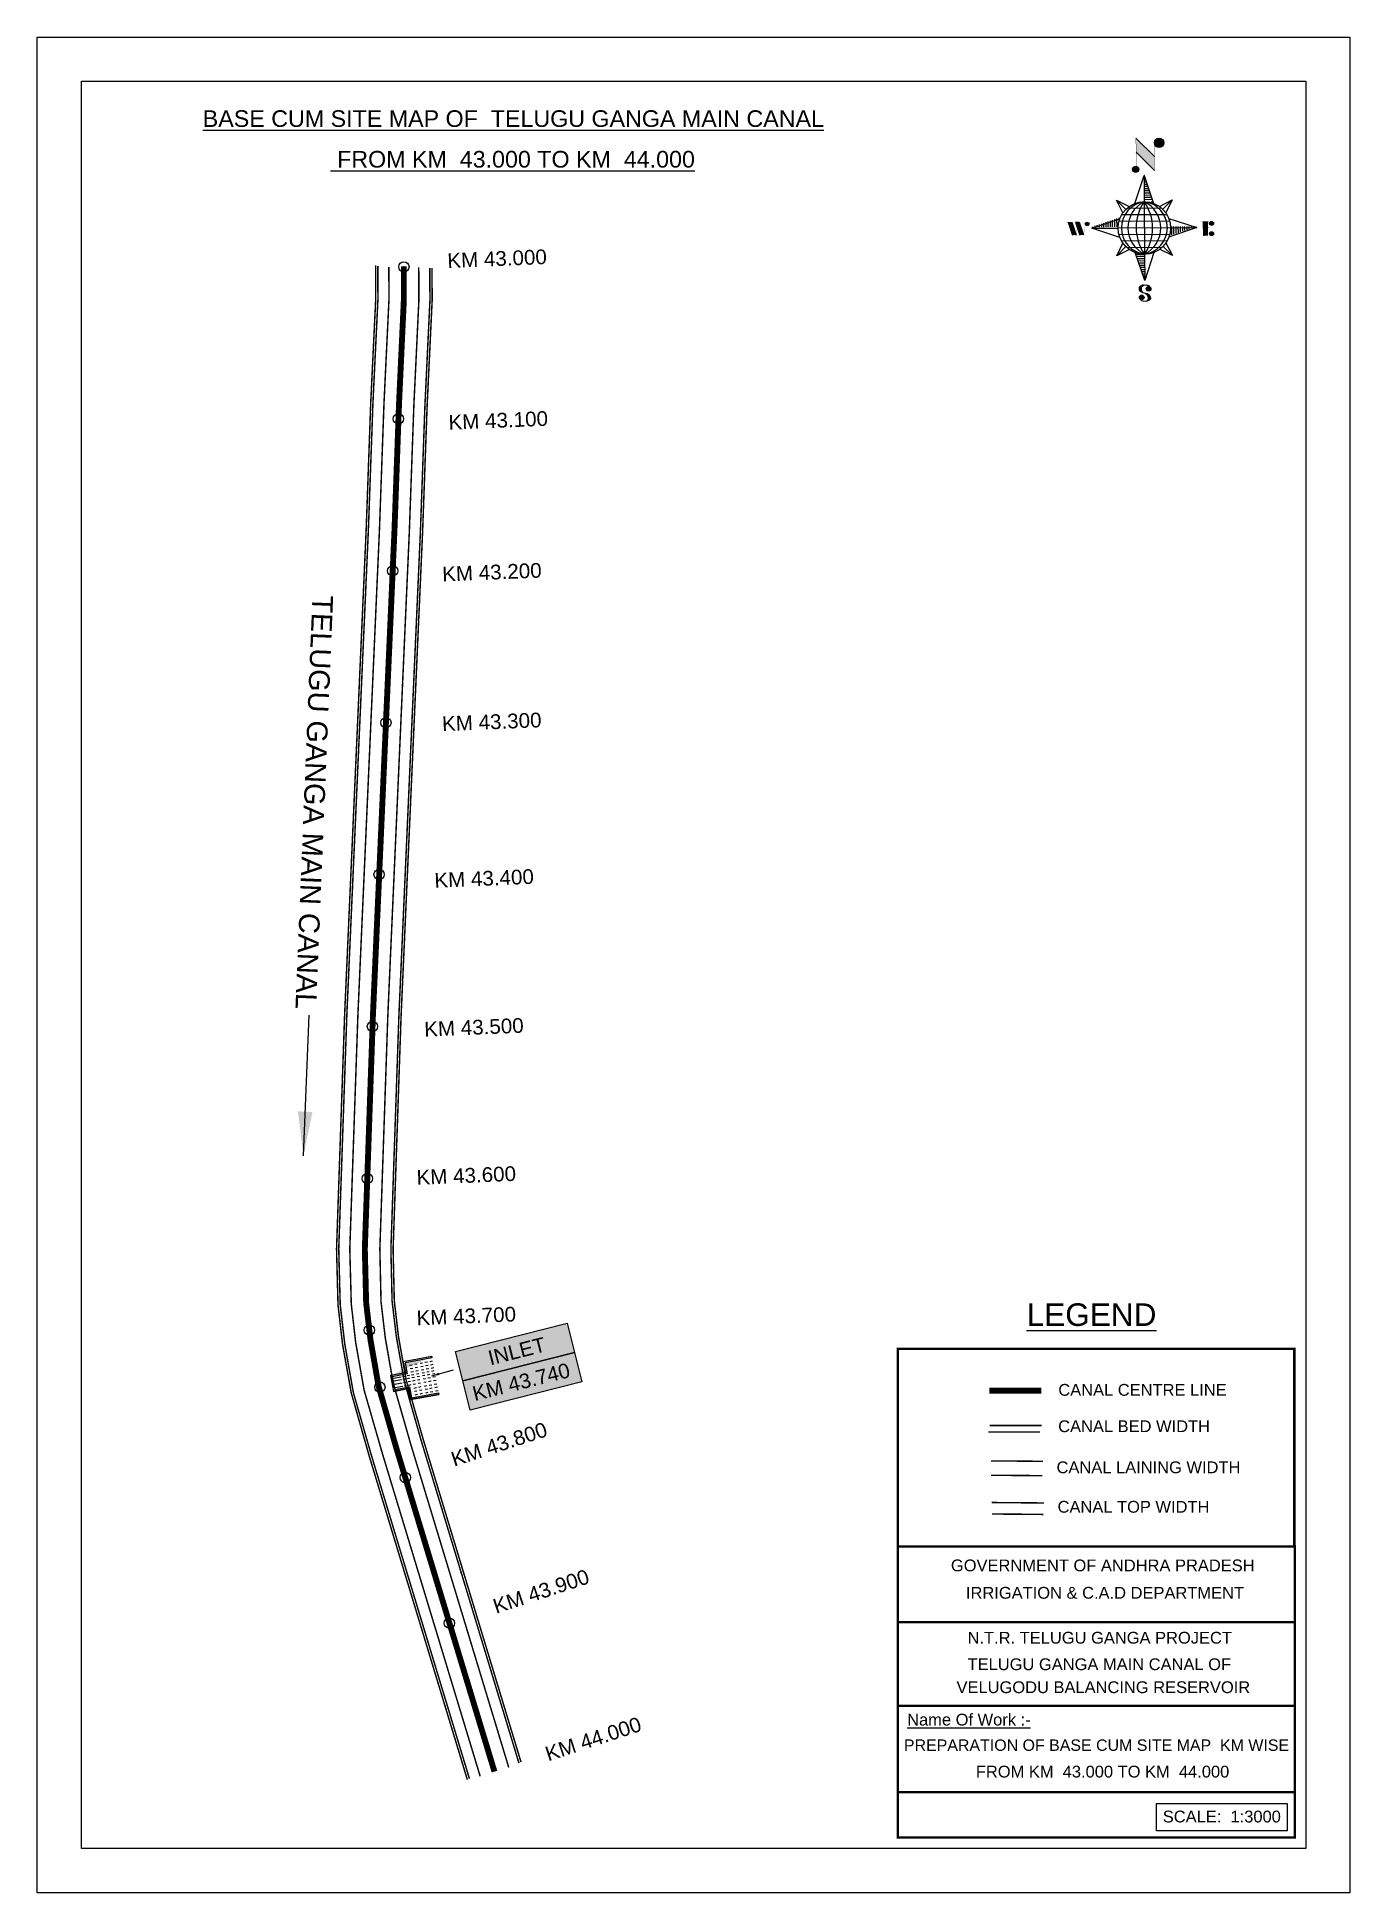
# Model space of a CAD drawing. Header units: inches. Extents: x 255935 to 256826, y 1721600 to 1722860.
import ezdxf

# ---------------------------------------------------------------- set-up
doc = ezdxf.new("R2010")
doc.units = ezdxf.units.IN
doc.header["$MEASUREMENT"] = 0
doc.header["$PDMODE"] = 32
doc.header["$PDSIZE"] = 7
for name, color, linetype in [('AQUADUCT', 1, 'Continuous'), ('bed with', 5, 'Continuous'), ('bord', 1, 'Continuous'), ('canal', 1, 'Continuous'), ('chainage', 7, 'Continuous'), ('FRAME 025', 7, 'Continuous'), ('lining', 4, 'Continuous'), ('Stu coo', 3, 'Continuous'), ('TEXT', 7, 'Continuous'), ('top of bund', 1, 'Continuous'), ('V', 6, 'Continuous'), ('ZSTU', 7, 'Continuous')]:
    doc.layers.add(name, color=color, linetype=linetype)
doc.styles.get("Standard").update_dxf_attribs({"font": 'arial.ttf'})
doc.dimstyles.get("Standard").update_dxf_attribs({"dimtxt": 0.18, "dimasz": 0.18, "dimexe": 0.18, "dimexo": 0.0625, "dimgap": 0.09, "dimtad": 0, "dimtih": 1, "dimtoh": 1, "dimdec": 4, "dimzin": 0, "dimdsep": 46, "dimtxsty": 'Standard', "dimcen": 0.09, "dimadec": 0, "dimazin": 0, "dimtfac": 1, "dimtdec": 4, "dimtofl": 0, "dimtmove": 0, "dimatfit": 3, "dimfxl": 1, "dimtolj": 1, "dimtzin": 0, "dimarcsym": 0})
pattern_1 = [(267.297113149, (-8720374.938, 50637915.138), (10.5367255337, -0.497431438), [])]
pattern_2 = [(357.297113149, (-8720374.938, 50637915.138), (0.497431438, 10.5367255337), [])]

# ---------------------------------------------------------------- blocks, each defined once
blk = doc.blocks.new('RGRGFG')
at = {"layer": 'V'}
h = blk.add_hatch(color=4, dxfattribs=at)
h.paths.add_polyline_path([(245045.3, 1724876.5), (245045.3, 1724857.9), (245052.9, 1724857.9), (245052.9, 1724847.7), (245061.8, 1724847.7), (245061.8, 1724857.9), (245069.4, 1724857.9), (245069.4, 1724876.5), (245070.4, 1724876.5), (245070.4, 1724856.9), (245062.8, 1724856.9), (245062.8, 1724846.7), (245051.9, 1724846.7), (245051.9, 1724856.9), (245044.3, 1724856.9), (245044.3, 1724876.5)])
h.paths.add_polyline_path([(245070.4, 1724876.5), (245070.4, 1724856.9)], flags=17)
h.paths.add_polyline_path([(245062.8, 1724856.9), (245062.8, 1724846.7)], flags=17)
h.paths.add_polyline_path([(245062.8, 1724856.9), (245070.4, 1724856.9)], flags=17)
edge = h.paths.add_edge_path(flags=17)
edge.add_line((245051.9, 1724846.7), (245062.8, 1724846.7))
edge.add_line((245051.9, 1724846.7), (245062.8, 1724846.7))
edge = h.paths.add_edge_path(flags=17)
edge.add_line((245044.3, 1724876.5), (245044.3, 1724856.9))
edge.add_line((245044.3, 1724856.9), (245051.9, 1724856.9))
edge.add_line((245051.9, 1724856.9), (245051.9, 1724846.7))
at = {"layer": 'V', "color": 4}
for points in [[(245044.3, 1724876.5), (245044.3, 1724856.9), (245051.9, 1724856.9), (245051.9, 1724846.7)], [(245044.3, 1724876.5), (245044.3, 1724856.9), (245051.9, 1724856.9), (245051.9, 1724846.7), (245062.8, 1724846.7), (245062.8, 1724856.9), (245070.4, 1724856.9), (245070.4, 1724876.5)], [(245044.3, 1724876.5), (245045.3, 1724876.5)], [(245045.3, 1724876.5), (245045.3, 1724857.9), (245052.9, 1724857.9), (245052.9, 1724847.7), (245061.8, 1724847.7), (245061.8, 1724857.9), (245069.4, 1724857.9), (245069.4, 1724876.5)], [(245047.3, 1724874.8), (245047.3, 1724876.5)], [(245047.3, 1724871.3), (245047.3, 1724873)], [(245047.3, 1724868), (245047.3, 1724869.6)], [(245047.3, 1724864.2), (245047.3, 1724865.8)], [(245049.6, 1724874.8), (245049.6, 1724876.5)], [(245049.6, 1724871.3), (245049.6, 1724873)], [(245049.6, 1724868), (245049.6, 1724869.6)], [(245049.6, 1724864.2), (245049.6, 1724865.8)], [(245051.9, 1724846.7), (245062.8, 1724846.7), (245062.8, 1724856.9), (245070.4, 1724856.9), (245070.4, 1724876.5)], [(245051.9, 1724874.8), (245051.9, 1724876.5)], [(245051.9, 1724871.3), (245051.9, 1724873)], [(245051.9, 1724868), (245051.9, 1724869.6)], [(245051.9, 1724864.2), (245051.9, 1724865.8)], [(245054, 1724874.8), (245054, 1724876.5)], [(245054, 1724871.3), (245054, 1724873)], [(245054, 1724868), (245054, 1724869.6)], [(245054, 1724864.2), (245054, 1724865.8)], [(245055.9, 1724874.8), (245055.9, 1724876.5)], [(245055.9, 1724871.3), (245055.9, 1724873)], [(245055.9, 1724868), (245055.9, 1724869.6)], [(245055.9, 1724864.2), (245055.9, 1724865.8)], [(245058.1, 1724874.8), (245058.1, 1724876.5)], [(245058.1, 1724871.3), (245058.1, 1724873)], [(245058.1, 1724868), (245058.1, 1724869.6)], [(245058.1, 1724864.2), (245058.1, 1724865.8)], [(245060.5, 1724874.8), (245060.5, 1724876.5)], [(245060.5, 1724871.3), (245060.5, 1724873)], [(245060.5, 1724868), (245060.5, 1724869.6)], [(245060.5, 1724864.2), (245060.5, 1724865.8)], [(245070.4, 1724876.5), (245070.4, 1724856.9), (245062.8, 1724856.9), (245062.8, 1724846.7)], [(245070.4, 1724876.5), (245070.4, 1724856.9), (245062.8, 1724856.9), (245062.8, 1724846.7)], [(245063.1, 1724874.8), (245063.1, 1724876.5)], [(245063.1, 1724871.3), (245063.1, 1724873)], [(245063.1, 1724868), (245063.1, 1724869.6)], [(245063.1, 1724864.2), (245063.1, 1724865.8)], [(245065.3, 1724874.8), (245065.3, 1724876.5)], [(245065.3, 1724871.3), (245065.3, 1724873)], [(245065.3, 1724868), (245065.3, 1724869.6)], [(245065.3, 1724864.2), (245065.3, 1724865.8)], [(245067.7, 1724874.8), (245067.7, 1724876.5)], [(245067.7, 1724871.3), (245067.7, 1724873)], [(245067.7, 1724868), (245067.7, 1724869.6)], [(245067.7, 1724864.2), (245067.7, 1724865.8)], [(245069.4, 1724876.5), (245070.4, 1724876.5)], [(245047.3, 1724860.7), (245047.3, 1724862.4)], [(245049.6, 1724860.7), (245049.6, 1724862.4)], [(245051.9, 1724860.7), (245051.9, 1724862.4)], [(245054, 1724860.7), (245054, 1724862.4)], [(245054, 1724857.7), (245054, 1724859.3)], [(245054, 1724854.5), (245054, 1724856.1)], [(245054, 1724848.3), (245054, 1724853.5)], [(245055.9, 1724860.7), (245055.9, 1724862.4)], [(245055.9, 1724857.7), (245055.9, 1724859.3)], [(245055.9, 1724854.5), (245055.9, 1724856.1)], [(245055.9, 1724848.3), (245055.9, 1724853.5)], [(245058.1, 1724860.7), (245058.1, 1724862.4)], [(245058.1, 1724857.7), (245058.1, 1724859.3)], [(245058.1, 1724854.5), (245058.1, 1724856.1)], [(245058.1, 1724848.3), (245058.1, 1724853.5)], [(245060.5, 1724860.7), (245060.5, 1724862.4)], [(245060.5, 1724857.7), (245060.5, 1724859.3)], [(245060.5, 1724854.5), (245060.5, 1724856.1)], [(245060.5, 1724848.3), (245060.5, 1724853.5)], [(245063.1, 1724860.7), (245063.1, 1724862.4)], [(245065.3, 1724860.7), (245065.3, 1724862.4)], [(245067.7, 1724860.7), (245067.7, 1724862.4)]]:
    blk.add_lwpolyline(points, dxfattribs=at)
blk = doc.blocks.new('*X3')
at = {"color": 0, "linetype": 'Continuous'}
for p, q in [((6321.6, 240.5), (6322.3, 241.2)), ((6321.6, 240.3), (6322.3, 241)), ((6321.6, 240.1), (6322.3, 240.8)), ((6321.6, 239.9), (6322.4, 240.7)), ((6321.6, 239.8), (6322.4, 240.6)), ((6321.6, 239.6), (6322.5, 240.5)), ((6321.6, 239.4), (6322.5, 240.3)), ((6321.6, 239.2), (6322.6, 240.2)), ((6321.7, 239.1), (6322.6, 240.1)), ((6321.8, 240.8), (6322.4, 241.4)), ((6321.8, 239), (6322.7, 240)), ((6321.8, 239), (6322.8, 239.9)), ((6321.9, 238.9), (6322.9, 239.8)), ((6322, 238.8), (6323, 239.7)), ((6322.1, 241.3), (6322.4, 241.6)), ((6322.1, 238.7), (6323.1, 239.6)), ((6322.2, 238.6), (6323.1, 239.6)), ((6322.3, 238.5), (6323.2, 239.5)), ((6322.4, 238.5), (6323.3, 239.4)), ((6322.5, 238.4), (6323.4, 239.3)), ((6322.7, 238.4), (6323.6, 239.3)), ((6322.8, 238.3), (6323.7, 239.2)), ((6322.9, 238.3), (6323.8, 239.1)), ((6323.1, 238.2), (6323.9, 239.1)), ((6323.2, 238.2), (6324, 239)), ((6323.3, 238.2), (6324.2, 239)), ((6323.5, 238.1), (6324.3, 238.9)), ((6323.7, 238.1), (6324.4, 238.9)), ((6323.8, 238.1), (6324.6, 238.8)), ((6324.1, 238.2), (6324.7, 238.8)), ((6324.3, 238.3), (6324.9, 238.8)), ((6324.6, 238.3), (6325.1, 238.8)), ((6324.8, 238.4), (6325.2, 238.8)), ((6325.1, 238.5), (6325.4, 238.8)), ((6325.4, 238.6), (6325.6, 238.8))]:
    blk.add_line(p, q, dxfattribs=at)
blk = doc.blocks.new('*X2')
at = {"color": 0, "linetype": 'Continuous'}
for p, q in [((6324.4, 240.3), (6324.5, 240.4)), ((6324.6, 240.3), (6324.8, 240.5)), ((6324.7, 240.2), (6325, 240.5)), ((6324.8, 240.2), (6325.2, 240.6)), ((6325, 240.1), (6325.5, 240.6)), ((6325.1, 240.1), (6325.6, 240.6)), ((6325.2, 240), (6325.8, 240.6)), ((6325.3, 240), (6326, 240.6)), ((6325.4, 239.9), (6326.1, 240.6)), ((6325.5, 239.8), (6326.2, 240.5)), ((6325.6, 239.8), (6326.3, 240.5)), ((6325.7, 239.7), (6326.5, 240.4)), ((6325.9, 239.6), (6326.6, 240.3)), ((6326, 239.5), (6326.7, 240.3)), ((6326, 239.4), (6326.8, 240.2)), ((6326.1, 239.3), (6327, 240.2)), ((6326.2, 239.3), (6327.1, 240.1)), ((6326.3, 239.2), (6327.1, 240)), ((6326.4, 239.1), (6327.2, 239.9)), ((6326.5, 239), (6327.3, 239.8)), ((6326.5, 238.9), (6327.4, 239.7)), ((6326.6, 238.8), (6327.5, 239.6)), ((6326.7, 238.7), (6327.5, 239.5)), ((6326.8, 238.6), (6327.6, 239.4)), ((6326.8, 238.5), (6327.7, 239.3)), ((6326.8, 236.5), (6327.4, 237)), ((6326.9, 238.3), (6327.8, 239.2)), ((6326.9, 238.2), (6327.9, 239.1)), ((6326.9, 236.8), (6327.6, 237.4)), ((6327, 238.1), (6327.8, 239)), ((6327, 237.9), (6327.8, 238.8)), ((6327, 237.8), (6327.8, 238.6)), ((6327, 237.6), (6327.8, 238.4)), ((6327, 237.4), (6327.8, 238.2)), ((6327, 237.3), (6327.8, 238)), ((6327, 237.1), (6327.8, 237.9))]:
    blk.add_line(p, q, dxfattribs=at)
blk = doc.blocks.new('H')
at = {"layer": 'bord', "extrusion": (0.000427885, 0.004792, 0.999988)}
h = blk.add_hatch(dxfattribs=at)
h.set_pattern_fill('LINE', color=8, scale=84.387686, angle=-2.70289, style=0)
h.set_pattern_definition(pattern_2)
h.paths.add_polyline_path([(-492.5, 785.6, -0.090992), (-448, 775.2), (-486.5, 912)])
h = blk.add_hatch(dxfattribs=at)
h.set_pattern_fill('LINE', color=8, scale=84.387686, angle=-92.70289, style=0)
h.set_pattern_definition(pattern_1)
h.paths.add_polyline_path([(-624.9, 665.1, -0.090992), (-614.5, 709.6), (-751.3, 671.1)])
h = blk.add_hatch(dxfattribs=at)
h.set_pattern_fill('LINE', color=8, scale=84.387686, angle=-92.70289, style=0)
h.set_pattern_definition(pattern_1)
h.paths.add_polyline_path([(-245.6, 647.2), (-372, 653.2, -0.090992), (-382.4, 608.7)])
h = blk.add_hatch(dxfattribs=at)
h.set_pattern_fill('LINE', color=8, scale=84.387686, angle=-2.70289, style=0)
h.set_pattern_definition(pattern_2)
h.paths.add_polyline_path([(-504.4, 532.7, -0.090992), (-548.9, 543.1), (-510.4, 406.3)])
for p, q in [((-516.2, 1087.1, -1217.1), (-431.5, 994, -1216.7)), ((-519.4, 1020.4, -1216.8), (-434.7, 927.3, -1216.4)), ((-538.3, 773.7, -1215.6), (-487, 906.2, -1216.3)), ((-487, 906.2, -1216.3), (-493, 779.8, -1215.7)), ((-487, 906.2, -1216.3), (-448.5, 769.4, -1215.7)), ((-626.7, 793.8, -1215.7), (-566.8, 760.2, -1215.6)), ((-626.7, 793.8, -1215.7), (-584.1, 747, -1215.5)), ((-598.9, 731, -1215.4), (-626.7, 793.8, -1215.7)), ((-421.3, 753.3, -1215.6), (-358.5, 781.1, -1215.7)), ((-358.5, 781.1, -1215.7), (-405.3, 738.5, -1215.5)), ((-358.5, 781.1, -1215.7), (-392.1, 721.2, -1215.4)), ((-864.7, 700.9, -1215.1), (-846.9, 637.7, -1214.9)), ((-846.9, 700.1, -1215.1), (-829.1, 636.9, -1214.9)), ((-829.1, 699.2, -1215.2), (-811.3, 636, -1214.9)), ((-829.1, 699.2, -1215.2), (-811.3, 698.4, -1215.2)), ((-811.3, 698.4, -1215.2), (-793.5, 635.2, -1214.9)), ((-751.8, 665.3, -1215), (-615, 703.8, -1215.3)), ((-751.8, 665.3, -1215), (-625.4, 659.3, -1215)), ((-619.3, 614, -1214.8), (-751.8, 665.3, -1215)), ((-246.1, 641.4, -1215.1), (-382.9, 602.9, -1214.9)), ((-378.6, 692.6, -1215.3), (-246.1, 641.4, -1215.1)), ((-372.5, 647.4, -1215.1), (-246.1, 641.4, -1215.1)), ((-213.5, 669.3, -1215.3), (-216.7, 600.8, -1214.9)), ((-197.2, 599.9, -1214.9), (-193.9, 668.4, -1215.3)), ((-639.4, 525.6, -1214.4), (-605.8, 585.5, -1214.7)), ((-639.4, 525.6, -1214.4), (-592.6, 568.1, -1214.6)), ((-576.6, 553.3, -1214.6), (-639.4, 525.6, -1214.4)), ((-510.9, 400.5, -1213.9), (-549.4, 537.2, -1214.5)), ((-371.2, 512.9, -1214.5), (-431.1, 546.5, -1214.6)), ((-371.2, 512.9, -1214.5), (-413.8, 559.7, -1214.7)), ((-399, 575.7, -1214.7), (-371.2, 512.9, -1214.5)), ((-459.6, 533, -1214.5), (-510.9, 400.5, -1213.9)), ((-504.9, 526.9, -1214.5), (-510.9, 400.5, -1213.9))]:
    blk.add_line(p, q, dxfattribs=at)
at = {"layer": 'bord', "color": 8, "linetype": 'ByBlock', "extrusion": (0.000427885, 0.004792, 0.999988)}
for p, q in [((-386.5, 711.4, -1215.4), (-605.5, 721.7, -1215.4)), ((-410.8, 744.2, -1215.5), (-578.1, 752.1, -1215.5)), ((-493, 779.8, -1215.7), (-504.9, 526.9, -1214.5)), ((-372.5, 647.4, -1215.1), (-625.4, 659.3, -1215)), ((-378, 615.9, -1214.9), (-622.9, 627.5, -1214.9)), ((-375, 679.2, -1215.3), (-619.9, 690.7, -1215.2)), ((-392.4, 584.9, -1214.8), (-611.4, 595.3, -1214.7)), ((-419.8, 554.6, -1214.6), (-587.1, 562.5, -1214.6))]:
    blk.add_line(p, q, dxfattribs=at)
at = {"layer": 'bord', "extrusion": (0.000427885, 0.004792, 0.999988), "elevation": -1212.1}
for points, const_width in [([(-522, 959.6), (-515.7, 1092.9)], 1.61), ([(-434.2, 933.1), (-427.9, 1066.5)], 1.61), ([(-870.1, 707), (-846.4, 705.9)], 0.642), ([(-828.6, 642.7), (-855.2, 643.9)], 0.642), ([(-828.6, 642.7), (-821, 678)], 0.642), ([(-810.8, 641.8), (-784.1, 640.6)], 0.642), ([(-793, 641), (-781.6, 693.9)], 0.642), ([(-222.7, 675.6), (-173.8, 673.3)], 0.706), ([(-194.8, 644.8), (-185, 644.4)], 0.706), ([(-177.1, 604.8), (-226, 607.1)], 0.706)]:
    blk.add_lwpolyline(points, dxfattribs=dict(at, const_width=const_width))
for points, const_width in [([(-413.7, 1073.1, 1), (-397.6, 1057.7, 1)], 22.3), ([(-530.3, 949.5, 1), (-519.6, 939.3, 1)], 14.8), ([(-775.9, 696.6, 1), (-769.5, 690.4, 1)], 8.9), ([(-177.8, 666.9, 1), (-170.8, 660.1, 1)], 9.79), ([(-180.1, 618, 1), (-173.1, 611.2, 1)], 9.79), ([(-489.8, 361.7, 1), (-498.1, 369.1, 1)], 11.1), ([(-525.2, 321.6, 1), (-533.4, 328.9, 1)], 11.1)]:
    blk.add_lwpolyline(points, format="xyb", close=True, dxfattribs=dict(at, const_width=const_width))
for points in [[(-537, 317.4), (-530.7, 310.5), (-519.8, 306.8), (-504.9, 306.9), (-493.9, 310), (-486.3, 317.7), (-486.5, 325.8), (-490.6, 333.3), (-493.5, 336.2), (-502.8, 340.9), (-522.5, 347.3), (-530.4, 351.6), (-533.7, 354.6), (-537.4, 362.6), (-537, 373.4), (-530, 380.7), (-520, 384.1), (-503.5, 384.2), (-492.5, 379.9), (-487.1, 373.3)], [(-522.5, 347.6), (-526.2, 353.8), (-527.8, 360.6), (-527.9, 370.6), (-525.9, 375.5), (-521.3, 381.2), (-514.5, 384.4)], [(-504.9, 306.9), (-499, 312.4), (-497, 319.4), (-497.5, 326.5), (-501.2, 335.4), (-509.2, 343.2)]]:
    blk.add_lwpolyline(points, dxfattribs=at)
at = {"layer": 'bord', "extrusion": (0.000427885, 0.004792, 0.999988)}
for centre, radius in [((-405.6, 1065.4, -1212.1), 22.3), ((-525, 944.4, -1212.1), 14.8), ((-498.4, 659.1, -1212.1), 126.6), ((-772.7, 693.5, -1212.1), 8.9), ((-174.3, 663.5, -1212.1), 9.79), ((-176.6, 614.6, -1212.1), 9.79), ((-494, 365.4, -1212.1), 11.1), ((-529.3, 325.2, -1212.1), 11.1)]:
    blk.add_circle(centre, radius, dxfattribs=at)
at = {"layer": 'bord', "color": 8, "linetype": 'ByBlock', "extrusion": (0.000427885, 0.004792, 0.999988)}
for centre, radius, start, end in [((-481.5, 658.3, -1212.1), 127.7, 94.92536, 259.66906), ((-436.8, 656.2, -1212.1), 140.8, 113.28644, 241.30798), ((-315.9, 650.5, -1212.1), 222.3, 142.58916, 212.00526), ((-560.1, 662.1, -1212.1), 140.8, 293.28644, 61.30798), ((-681, 667.8, -1212.1), 222.3, 322.58916, 32.00526), ((-515.4, 659.9, -1212.1), 127.7, 274.92536, 79.66906)]:
    blk.add_arc(centre, radius, start, end, dxfattribs=at)
at = {"layer": 'bord', "extrusion": (0.000427885, 0.004792, 0.999988)}
for points in [[(-515.7, 1092.9, -1212.1), (-431, 999.8, -1212.1), (-518.9, 1026.2, -1212.1), (-434.2, 933.1, -1212.1)], [(-864.1, 706.7, -1212.1), (-846.4, 705.9, -1212.1), (-846.3, 643.5, -1212.1), (-828.6, 642.7, -1212.1)], [(-828.6, 705, -1212.1), (-810.8, 704.2, -1212.1), (-810.8, 641.8, -1212.1), (-793, 641, -1212.1)], [(-193.4, 674.2, -1212.1), (-196.6, 605.7, -1212.1), (-213, 675.1, -1212.1), (-216.2, 606.7, -1212.1)]]:
    blk.add_solid(points, dxfattribs=at)
at = {"layer": 'bord', "extrusion": (0.000427885, 0.004792, 0.999988), "xscale": 7.977342409717546, "yscale": 7.977342408231451, "zscale": 7.977342408476333, "rotation": 138.0840426661453}
for name, p in [('*X2', (38300.5, -31929.4, -1212.1)), ('*X3', (38314.4, -31950.9, -1212.1))]:
    blk.add_blockref(name, p, dxfattribs=at)

msp = doc.modelspace()

# ---------------------------------------------------------------- hatches: boundary and pattern name
at = {"layer": 'ZSTU'}
h = msp.add_hatch(color=135, dxfattribs=at)
h.set_gradient(color1=(141, 177, 78), color2=(107, 135, 59), one_color=1, tint=0.38, name='CYLINDER')
h.paths.add_polyline_path([(256219.2, 1721967.9), (256224.2, 1721948), (256300.1, 1721967.2), (256295.1, 1721987.1)])
h.paths.add_polyline_path([(256241.1, 1721955.4), (256284.3, 1721966.4), (256280.7, 1721980.9), (256237.4, 1721970)], flags=24)
h = msp.add_hatch(color=252, dxfattribs=at)
h.set_gradient(color1=(167, 88, 159), color2=(127, 67, 121), one_color=1, tint=0.38, name='CYLINDER')
h.paths.add_polyline_path([(256305.1, 1721947.4), (256300.1, 1721967.2), (256224.2, 1721948), (256229.2, 1721928.2)])
h.paths.add_polyline_path([(256230.5, 1721930.9), (256300.9, 1721948.7), (256297.2, 1721963.6), (256226.7, 1721945.8)], flags=24)

# ---------------------------------------------------------------- linework, layer by layer
at = {"linetype": 'ByBlock'}
for points in [[(255935.3, 1721600.4), (255935.3, 1722860.4), (256826.3, 1722860.4), (256826.3, 1721600.4)], [(256796.3, 1722830.4), (256796.3, 1721630.4), (255965.3, 1721630.4), (255965.3, 1722830.4)]]:
    msp.add_lwpolyline(points, close=True, dxfattribs=at)
for p in [(256184.2, 1722704.3), (256180.5, 1722601.2), (256176.6, 1722498), (256172, 1722394.9), (256167.4, 1722291.8), (256162.9, 1722188.6), (256159.4, 1722085.4), (256160.8, 1721982.4), (256185.2, 1721882.3), (256215.1, 1721783.5)]:
    msp.add_point(p)
at = {"color": 2}
msp.add_point((256167.9, 1721943.8), dxfattribs=at)
at = {"layer": 'bed with', "const_width": 1}
for points in [[(256174, 1722704.3), (256174.1, 1722682.3), (256170.7, 1722611.5), (256167.6, 1722525.1), (256153, 1722196.4), (256147.5, 1722037.6), (256148.5, 1722000.2), (256151.5, 1721974), (256157.2, 1721941.8), (256169.4, 1721899.4), (256236, 1721679.5)], [(256194.3, 1722704), (256194.4, 1722681.8), (256191, 1722610.7), (256187.9, 1722524.3), (256173.3, 1722195.6), (256167.9, 1722037.5), (256168.7, 1722001.7), (256171.6, 1721977), (256177, 1721946.4), (256188.8, 1721905.2), (256255.4, 1721685.5)], [(256617, 1721917.7), (256613.9, 1721917.7), (256581.7, 1721917.7)], [(256615.9, 1721913.3), (256613.8, 1721913.3), (256581, 1721913.3), (256580.8, 1721913.3)]]:
    msp.add_lwpolyline(points, dxfattribs=at)
at = {"layer": 'canal', "color": 6, "const_width": 4}
for points in [[(256616.8, 1721941.3), (256614.2, 1721941.3), (256581.6, 1721941.3)], [(256581.6, 1721941.3), (256616.8, 1721941.3)]]:
    msp.add_lwpolyline(points, dxfattribs=at)
at = {"layer": 'FRAME 025', "lineweight": -3, "const_width": 1.64}
for points in [[(256519.5, 1721969.8), (256788.6, 1721969.8), (256788.6, 1721835.5), (256519.5, 1721835.5)], [(256519.5, 1721835.5), (256789, 1721835.5), (256789, 1721638), (256519.5, 1721638)]]:
    msp.add_lwpolyline(points, close=True, dxfattribs=at)
for points in [[(256519.5, 1721784.2), (256789, 1721784.2)], [(256519.5, 1721727.4), (256789, 1721727.4)], [(256519.5, 1721668.7), (256789, 1721668.7)]]:
    msp.add_lwpolyline(points, dxfattribs=at)
at = {"layer": 'lining', "const_width": 1}
for points in [[(256166.5, 1722705), (256166.6, 1722682.4), (256163.2, 1722611.8), (256160.1, 1722525.4), (256145.5, 1722196.7), (256140, 1722037.6), (256141, 1721999.7), (256144.1, 1721972.9), (256149.9, 1721940.1), (256162.2, 1721897.3), (256228.7, 1721677.9)], [(256201.8, 1722703.6), (256201.9, 1722681.7), (256198.5, 1722610.4), (256195.4, 1722524), (256180.8, 1722195.3), (256175.4, 1722037.4), (256176.2, 1722002.2), (256179.1, 1721978), (256184.4, 1721948.1), (256196, 1721907.3), (256262.3, 1721688.5)], [(256582.7, 1721893.6), (256607.4, 1721893.5), (256618.1, 1721893.3)], [(256582.7, 1721883.9), (256609.5, 1721883.7), (256617.6, 1721883.6)]]:
    msp.add_lwpolyline(points, dxfattribs=at)
at = {"layer": 'top of bund', "const_width": 1}
for points in [[(256165, 1722705.3), (256165.1, 1722682.5), (256161.7, 1722611.9), (256158.6, 1722525.5), (256144, 1722196.8), (256138.5, 1722037.6), (256139.5, 1721999.6), (256142.6, 1721972.7), (256148.5, 1721939.8), (256160.7, 1721896.9), (256227.3, 1721677.2)], [(256203.3, 1722703.7), (256203.4, 1722681.6), (256200, 1722610.3), (256196.9, 1722524), (256182.3, 1722195.3), (256176.9, 1722037.4), (256177.7, 1722002.3), (256180.5, 1721978.3), (256185.8, 1721948.4), (256197.5, 1721907.7), (256263.7, 1721689.2)], [(256583.2, 1721865.4), (256607.8, 1721865.2), (256618.7, 1721865.1)], [(256618.2, 1721857.3), (256610.3, 1721857.4), (256583.4, 1721857.6)]]:
    msp.add_lwpolyline(points, dxfattribs=at)
at = {"layer": 'V', "color": 6, "const_width": 4}
msp.add_lwpolyline([(256184.2, 1722704.8), (256184.2, 1722682.1), (256180.9, 1722611.1), (256177.8, 1722524.7), (256163.2, 1722196), (256157.7, 1722037.5), (256158.6, 1722001), (256161.6, 1721975.5), (256167.1, 1721944.1), (256179.1, 1721902.3), (256245.7, 1721682.7)], dxfattribs=at)
at = {"layer": 'V', "color": 0}
msp.add_lwpolyline([(256695, 1721661.1), (256783.7, 1721661.1), (256783.7, 1721642.4), (256695, 1721642.4)], close=True, dxfattribs=at)
at = {"layer": 'ZSTU', "color": 135}
msp.add_lwpolyline([(256219.2, 1721967.9), (256295.1, 1721987.1), (256300.1, 1721967.2), (256224.2, 1721948)], close=True, dxfattribs=at)
at = {"layer": 'ZSTU', "color": 252}
msp.add_lwpolyline([(256224.2, 1721948), (256300.1, 1721967.2), (256305.1, 1721947.4), (256229.2, 1721928.2)], close=True, dxfattribs=at)

# ---------------------------------------------------------------- block references
at = {"layer": 'AQUADUCT', "color": 1, "xscale": 0.1408039184319789, "yscale": 0.1408039187081158, "zscale": 0.1408039184379445, "rotation": 3.078330572322649}
msp.add_blockref('H', (256761.9, 1722642.7, 170.9), dxfattribs=at)
at = {"layer": 'V', "color": 4, "rotation": 280.5072892605008}
msp.add_blockref('RGRGFG', (-1484436.6, 1648350.3), dxfattribs=at)

# ---------------------------------------------------------------- texts
at = {"layer": 'chainage', "color": 0}
for s, rotation, p in [('KM 43.000', 2.3208, (256213.9, 1722703.6)), ('KM 43.100', 2.3208, (256214.7, 1722593.8)), ('KM 43.200', 2.3208, (256210.4, 1722490.7)), ('KM 43.300', 2.3208, (256210.3, 1722389.1)), ('KM 43.400', 2.3208, (256205.1, 1722282.8)), ('KM 43.500', 2.3208, (256198.2, 1722181.7)), ('KM 43.600', 2.3208, (256193, 1722081.1)), ('KM 43.700', 2.3208, (256193, 1721985.7)), ('KM 43.800', 18.1818, (256218.3, 1721889.7)), ('KM 43.900', 18.1818, (256246.8, 1721789.8)), ('KM 44.000', 18.1818, (256282.2, 1721689.6))]:
    msp.add_text(s, height=10, rotation=rotation, dxfattribs=at).set_placement(p)
at = {"layer": 'chainage', "color": 1}
msp.add_text('TELUGU GANGA MAIN CANAL', height=14.042, rotation=267.6311, dxfattribs=at).set_placement((256122.2, 1722481.6))
at = {"layer": 'chainage', "color": 0}
for s, height, p in [('%%ULEGEND', 15.34, (256606.9, 1721985.3)), ('CANAL CENTRE LINE', 8, (256628.4, 1721937.9)), ('CANAL BED WIDTH', 8, (256628.3, 1721913.2)), ('CANAL LAINING WIDTH', 8, (256627.2, 1721885.3)), ('CANAL TOP WIDTH', 8, (256627.9, 1721858.5)), ('GOVERNMENT OF ANDHRA PRADESH ', 8, (256555.5, 1721818.7)), ('IRRIGATION & C.A.D DEPARTMENT', 8, (256565.7, 1721800.1)), ('N.T.R. TELUGU GANGA PROJECT', 8, (256566.8, 1721769.6)), ('TELUGU GANGA MAIN CANAL OF', 8, (256566.8, 1721751.6)), (' VELUGODU BALANCING RESERVOIR', 8, (256556.2, 1721736)), ('%%UName Of Work :-', 8, (256525.8, 1721714)), ('PREPARATION OF BASE CUM SITE MAP  KM WISE', 7.743, (256523.6, 1721696.8)), (' FROM KM  43.000 TO KM  44.000', 8, (256569.3, 1721678.7)), ('SCALE:  1:3000', 8, (256699.3, 1721648.2))]:
    msp.add_text(s, height=height, dxfattribs=at).set_placement(p)
at = {"layer": 'Stu coo', "color": 0}
for s, p in [('INLET', (256242.9, 1721958.5)), ('KM 43.740', (256232.3, 1721934.2))]:
    msp.add_text(s, height=10, rotation=14.1818, dxfattribs=at).set_placement(p)
at = {"layer": 'TEXT', "color": 0}
for s, p in [('%%UBASE CUM SITE MAP OF  TELUGU GANGA MAIN CANAL', (256047.7, 1722799.4)), ('%%U FROM KM  43.000 TO KM  44.000', (256134.5, 1722771.8))]:
    msp.add_text(s, height=11.294, dxfattribs=at).set_placement(p)

# ---------------------------------------------------------------- leaders
at = {"layer": 'chainage', "color": 1}
msp.add_leader([(256116, 1722100.8), (256120, 1722196.4)], dimstyle='Standard', override={"dimasz": 30, "dimgap": 0.09, "dimtad": 0}, dxfattribs=at)
at = {"layer": 'V', "color": 4}
msp.add_leader([(256203.2, 1721951.4), (256218, 1721955.4)], dimstyle='Standard', override={"dimasz": 5, "dimgap": 0.09, "dimtad": 0}, dxfattribs=at)

doc.saveas('drawing.dxf')
